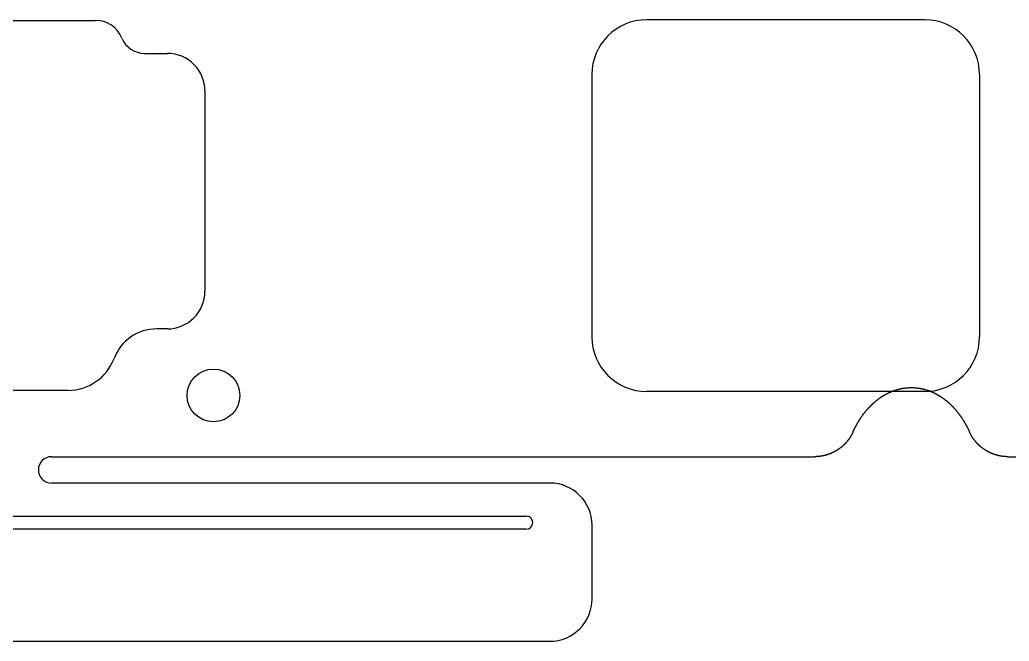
# Model space of a CAD drawing. Header units: millimetres. Extents: x -10 to 276, y -93 to 17.
# Drawn here: x 166.22 to 203.74, y -92.72 to -69.15 of the extents above; entities that cross this region are included whole.
import ezdxf

# ---------------------------------------------------------------- set-up
doc = ezdxf.new("R2010")
doc.units = ezdxf.units.MM
doc.layers.add('BLACK', color=7, linetype='CONTINUOUS')
doc.layers.add('Edge.Cuts', color=53, linetype='CONTINUOUS')

msp = doc.modelspace()

# ---------------------------------------------------------------- linework, layer by layer
at = {"layer": 'BLACK', "linetype": 'Continuous'}
for p, q in [((199.167395, -83.301321), (199.173353, -83.298495)), ((199.173353, -83.298495), (199.179309, -83.295691)), ((199.179309, -83.295691), (199.185273, -83.292905)), ((199.185273, -83.292905), (199.191235, -83.290142)), ((199.191235, -83.290142), (199.197206, -83.287398)), ((199.197206, -83.287398), (199.203175, -83.284676)), ((199.203175, -83.284676), (199.209152, -83.281973)), ((199.209152, -83.281973), (199.215128, -83.279292)), ((199.215128, -83.279292), (199.221111, -83.27663)), ((199.221111, -83.27663), (199.227093, -83.27399)), ((199.227093, -83.27399), (199.233083, -83.271369)), ((199.233083, -83.271369), (199.239071, -83.26877)), ((199.239071, -83.26877), (199.245067, -83.26619)), ((199.245067, -83.26619), (199.251061, -83.263632)), ((199.251061, -83.263632), (199.257063, -83.261093)), ((199.257063, -83.261093), (199.263063, -83.258576)), ((199.263063, -83.258576), (199.269071, -83.256078)), ((199.269071, -83.256078), (199.275077, -83.253602)), ((199.275077, -83.253602), (199.281091, -83.251144)), ((199.281091, -83.251144), (199.287103, -83.248709)), ((199.287103, -83.248709), (199.293123, -83.246293)), ((199.293123, -83.246293), (199.299141, -83.243899)), ((199.299141, -83.243899), (199.305166, -83.241523)), ((199.305166, -83.241523), (199.31119, -83.239169)), ((199.31119, -83.239169), (199.317221, -83.236835)), ((199.317221, -83.236835), (199.32325, -83.234522)), ((199.32325, -83.234522), (199.329287, -83.232228)), ((199.329287, -83.232228), (199.335322, -83.229956)), ((199.335322, -83.229956), (199.341364, -83.227703)), ((199.341364, -83.227703), (199.347404, -83.225471)), ((199.347404, -83.225471), (199.353452, -83.223259)), ((199.353452, -83.223259), (199.359497, -83.221068)), ((199.359497, -83.221068), (199.36555, -83.218896)), ((199.36555, -83.218896), (199.371601, -83.216746)), ((199.371601, -83.216746), (199.37766, -83.214615)), ((199.37766, -83.214615), (199.383716, -83.212506)), ((199.383716, -83.212506), (199.38978, -83.210415)), ((199.38978, -83.210415), (199.395841, -83.208346)), ((199.395841, -83.208346), (199.40191, -83.206296)), ((199.40191, -83.206296), (199.407977, -83.204268)), ((199.407977, -83.204268), (199.414051, -83.202259)), ((199.414051, -83.202259), (199.420122, -83.200271)), ((199.420122, -83.200271), (199.426201, -83.198302)), ((199.426201, -83.198302), (199.432278, -83.196354)), ((199.432278, -83.196354), (199.438362, -83.194426)), ((199.438362, -83.194426), (199.444444, -83.192519)), ((199.444444, -83.192519), (199.450533, -83.190631)), ((199.450533, -83.190631), (199.456619, -83.188765)), ((199.456619, -83.188765), (199.462713, -83.186917)), ((199.462713, -83.186917), (199.468805, -83.185091)), ((199.468805, -83.185091), (199.474903, -83.183283)), ((199.474903, -83.183283), (199.481, -83.181498)), ((199.481, -83.181498), (199.487103, -83.179731)), ((199.487103, -83.179731), (199.493204, -83.177985)), ((199.493204, -83.177985), (199.499312, -83.176259)), ((199.499312, -83.176259), (199.505418, -83.174554)), ((199.505418, -83.174554), (199.511531, -83.172867)), ((199.511531, -83.172867), (199.517642, -83.171202)), ((199.517642, -83.171202), (199.523759, -83.169556)), ((199.523759, -83.169556), (199.529875, -83.167931)), ((199.529875, -83.167931), (199.535997, -83.166326)), ((199.535997, -83.166326), (199.542117, -83.164741)), ((199.542117, -83.164741), (199.548243, -83.163176)), ((199.548243, -83.163176), (199.554368, -83.161631)), ((199.554368, -83.161631), (199.560499, -83.160106)), ((199.560499, -83.160106), (199.571377, -83.15745)), ((199.571377, -83.15745), (199.5775, -83.155984)), ((199.5775, -83.155984), (199.583625, -83.154538)), ((199.583625, -83.154538), (199.589751, -83.153112)), ((199.589751, -83.153112), (199.59588, -83.151706)), ((199.59588, -83.151706), (199.602009, -83.15032)), ((199.602009, -83.15032), (199.608141, -83.148955)), ((199.608141, -83.148955), (199.614273, -83.147609)), ((199.614273, -83.147609), (199.620408, -83.146284)), ((199.620408, -83.146284), (199.626544, -83.144979)), ((199.626544, -83.144979), (199.632682, -83.143694)), ((199.632682, -83.143694), (199.63882, -83.142429)), ((199.63882, -83.142429), (199.644961, -83.141184)), ((199.644961, -83.141184), (199.651103, -83.13996)), ((199.651103, -83.13996), (199.657246, -83.138755)), ((199.657246, -83.138755), (199.66339, -83.137571)), ((199.66339, -83.137571), (199.669537, -83.136406)), ((199.669537, -83.136406), (199.675683, -83.135262)), ((199.675683, -83.135262), (199.681832, -83.134138)), ((199.681832, -83.134138), (199.687982, -83.133034)), ((199.687982, -83.133034), (199.694133, -83.13195)), ((199.694133, -83.13195), (199.700285, -83.130887)), ((199.700285, -83.130887), (199.706439, -83.129843)), ((199.706439, -83.129843), (199.712593, -83.128819)), ((199.712593, -83.128819), (199.718749, -83.127816)), ((199.718749, -83.127816), (199.724906, -83.126832)), ((199.724906, -83.126832), (199.731064, -83.125869)), ((199.731064, -83.125869), (199.737223, -83.124926)), ((199.737223, -83.124926), (199.743383, -83.124002)), ((199.743383, -83.124002), (199.749544, -83.123099)), ((199.749544, -83.123099), (199.755706, -83.122216)), ((199.755706, -83.122216), (199.761869, -83.121353)), ((199.761869, -83.121353), (199.768034, -83.12051)), ((199.768034, -83.12051), (199.774198, -83.119687)), ((199.774198, -83.119687), (199.780364, -83.118885)), ((199.780364, -83.118885), (199.786531, -83.118102)), ((199.786531, -83.118102), (199.792699, -83.117339)), ((199.792699, -83.117339), (199.798867, -83.116597)), ((199.798867, -83.116597), (199.805037, -83.115874)), ((199.805037, -83.115874), (199.811207, -83.115171)), ((199.811207, -83.115171), (199.817378, -83.114489)), ((199.817378, -83.114489), (199.823549, -83.113826)), ((199.823549, -83.113826), (199.829722, -83.113184)), ((199.829722, -83.113184), (199.835895, -83.112561)), ((199.835895, -83.112561), (199.842069, -83.111959)), ((199.842069, -83.111959), (199.848243, -83.111377)), ((199.848243, -83.111377), (199.854418, -83.110814)), ((199.854418, -83.110814), (199.860593, -83.110272)), ((199.860593, -83.110272), (199.86677, -83.10975)), ((199.86677, -83.10975), (199.872946, -83.109248)), ((199.872946, -83.109248), (199.879124, -83.108765)), ((199.879124, -83.108765), (199.885301, -83.108303)), ((199.885301, -83.108303), (199.89148, -83.107861)), ((199.89148, -83.107861), (199.897659, -83.107439)), ((199.897659, -83.107439), (199.903838, -83.107037)), ((199.903838, -83.107037), (199.910017, -83.106655)), ((199.910017, -83.106655), (199.916198, -83.106293)), ((199.916198, -83.106293), (199.922378, -83.105951)), ((199.922378, -83.105951), (199.928559, -83.105628)), ((199.928559, -83.105628), (199.93474, -83.105326)), ((199.93474, -83.105326), (199.940922, -83.105044)), ((199.940922, -83.105044), (199.947103, -83.104782)), ((199.947103, -83.104782), (199.953285, -83.10454)), ((199.953285, -83.10454), (199.959468, -83.104318)), ((199.959468, -83.104318), (199.96565, -83.104116)), ((199.96565, -83.104116), (199.971833, -83.103934)), ((199.971833, -83.103934), (199.978016, -83.103772)), ((199.978016, -83.103772), (199.984199, -83.10363)), ((199.984199, -83.10363), (199.990382, -83.103508)), ((199.990382, -83.103508), (199.996565, -83.103406)), ((199.996565, -83.103406), (200.002749, -83.103324)), ((200.002749, -83.103324), (200.008932, -83.103262)), ((200.008932, -83.103262), (200.015116, -83.10322)), ((200.015116, -83.10322), (200.021299, -83.103198)), ((200.021299, -83.103198), (200.027483, -83.103196)), ((200.027483, -83.103196), (200.033666, -83.103214)), ((200.033666, -83.103214), (200.03985, -83.103252)), ((200.03985, -83.103252), (200.046033, -83.10331)), ((200.046033, -83.10331), (200.052216, -83.103389)), ((200.052216, -83.103389), (200.058399, -83.103487)), ((200.058399, -83.103487), (200.064582, -83.103605)), ((200.064582, -83.103605), (200.070765, -83.103743)), ((200.070765, -83.103743), (200.076948, -83.103901)), ((200.076948, -83.103901), (200.08313, -83.104079)), ((200.08313, -83.104079), (200.089313, -83.104277)), ((200.089313, -83.104277), (200.095495, -83.104495)), ((200.095495, -83.104495), (200.101677, -83.104733)), ((200.101677, -83.104733), (200.107858, -83.104991)), ((200.107858, -83.104991), (200.11404, -83.105269)), ((200.11404, -83.105269), (200.120221, -83.105567)), ((200.120221, -83.105567), (200.126401, -83.105885)), ((200.126401, -83.105885), (200.132581, -83.106224)), ((200.132581, -83.106224), (200.138761, -83.106582)), ((200.138761, -83.106582), (200.144941, -83.10696)), ((200.144941, -83.10696), (200.15112, -83.107358)), ((200.15112, -83.107358), (200.157298, -83.107776)), ((200.157298, -83.107776), (200.163476, -83.108214)), ((200.163476, -83.108214), (200.169654, -83.108673)), ((200.169654, -83.108673), (200.175831, -83.109151)), ((200.175831, -83.109151), (200.182007, -83.109649)), ((200.182007, -83.109649), (200.188183, -83.110167)), ((200.188183, -83.110167), (200.194359, -83.110706)), ((200.194359, -83.110706), (200.200534, -83.111264)), ((200.200534, -83.111264), (200.206708, -83.111842)), ((200.206708, -83.111842), (200.212881, -83.112441)), ((200.212881, -83.112441), (200.219054, -83.113059)), ((200.219054, -83.113059), (200.225226, -83.113698)), ((200.225226, -83.113698), (200.231397, -83.114356)), ((200.231397, -83.114356), (200.237568, -83.115035)), ((200.237568, -83.115035), (200.243738, -83.115733)), ((200.243738, -83.115733), (200.249907, -83.116452)), ((200.249907, -83.116452), (200.256076, -83.11719)), ((200.256076, -83.11719), (200.262243, -83.117949)), ((200.262243, -83.117949), (200.26841, -83.118728)), ((200.26841, -83.118728), (200.274576, -83.119527)), ((200.274576, -83.119527), (200.280741, -83.120346)), ((200.280741, -83.120346), (200.286905, -83.121185)), ((200.286905, -83.121185), (200.293068, -83.122044)), ((200.293068, -83.122044), (200.29923, -83.122923)), ((200.29923, -83.122923), (200.305392, -83.123822)), ((200.305392, -83.123822), (200.311552, -83.124741)), ((200.311552, -83.124741), (200.317711, -83.12568)), ((200.317711, -83.12568), (200.323869, -83.12664)), ((200.323869, -83.12664), (200.332942, -83.12809)), ((200.332942, -83.12809), (200.345253, -83.130128)), ((200.345253, -83.130128), (200.357559, -83.132247)), ((200.357559, -83.132247), (200.369857, -83.134445)), ((200.369857, -83.134445), (200.382149, -83.136723)), ((200.382149, -83.136723), (200.394435, -83.139082)), ((200.394435, -83.139082), (200.406714, -83.14152)), ((200.406714, -83.14152), (200.418986, -83.144039)), ((200.418986, -83.144039), (200.431251, -83.146638)), ((200.431251, -83.146638), (200.443509, -83.149317)), ((200.443509, -83.149317), (200.455761, -83.152076)), ((200.455761, -83.152076), (200.468004, -83.154916)), ((200.468004, -83.154916), (200.480241, -83.157836)), ((200.480241, -83.157836), (200.49247, -83.160836)), ((200.49247, -83.160836), (200.504692, -83.163917)), ((200.504692, -83.163917), (200.516906, -83.167079)), ((200.516906, -83.167079), (200.529112, -83.170321)), ((200.529112, -83.170321), (200.54131, -83.173643)), ((200.54131, -83.173643), (200.5535, -83.177046)), ((200.5535, -83.177046), (200.565682, -83.18053)), ((200.565682, -83.18053), (200.577855, -83.184095)), ((200.577855, -83.184095), (200.59002, -83.18774)), ((200.59002, -83.18774), (200.602176, -83.191467)), ((200.602176, -83.191467), (200.614324, -83.195274)), ((200.614324, -83.195274), (200.626462, -83.199162)), ((200.626462, -83.199162), (200.638591, -83.203131)), ((200.638591, -83.203131), (200.650711, -83.207181)), ((200.650711, -83.207181), (200.662822, -83.211313)), ((200.662822, -83.211313), (200.674923, -83.215525)), ((200.674923, -83.215525), (200.687014, -83.219819)), ((200.687014, -83.219819), (200.699094, -83.224194)), ((200.699094, -83.224194), (200.711165, -83.22865)), ((200.711165, -83.22865), (200.723225, -83.233188)), ((200.723225, -83.233188), (200.735275, -83.237807)), ((200.735275, -83.237807), (200.747314, -83.242508)), ((200.747314, -83.242508), (200.759342, -83.24729)), ((200.759342, -83.24729), (200.771358, -83.252154)), ((200.771358, -83.252154), (200.783363, -83.257099)), ((200.783363, -83.257099), (200.795357, -83.262126)), ((200.795357, -83.262126), (200.807338, -83.267235)), ((200.807338, -83.267235), (200.819308, -83.272425)), ((200.819308, -83.272425), (200.831265, -83.277698)), ((200.831265, -83.277698), (200.843209, -83.283052)), ((200.843209, -83.283052), (200.855141, -83.288488)), ((200.855141, -83.288488), (200.867059, -83.294005)), ((200.867059, -83.294005), (200.878964, -83.299605)), ((200.878964, -83.299605), (200.890856, -83.305287)), ((198.607711, -83.67653), (198.613172, -83.671687)), ((198.613172, -83.671687), (198.618642, -83.666863)), ((198.618642, -83.666863), (198.624117, -83.662062)), ((198.624117, -83.662062), (198.6296, -83.657279)), ((198.6296, -83.657279), (198.635089, -83.652519)), ((198.635089, -83.652519), (198.640587, -83.647777)), ((198.640587, -83.647777), (198.646089, -83.643058)), ((198.646089, -83.643058), (198.6516, -83.638357)), ((198.6516, -83.638357), (198.657116, -83.633679)), ((198.657116, -83.633679), (198.662641, -83.629019)), ((198.662641, -83.629019), (198.66817, -83.624382)), ((198.66817, -83.624382), (198.673708, -83.619764)), ((198.673708, -83.619764), (198.67925, -83.615168)), ((198.67925, -83.615168), (198.684801, -83.610591)), ((198.684801, -83.610591), (198.690357, -83.606036)), ((198.690357, -83.606036), (198.695921, -83.601499)), ((198.695921, -83.601499), (198.701489, -83.596985)), ((198.701489, -83.596985), (198.707066, -83.59249)), ((198.707066, -83.59249), (198.712648, -83.588017)), ((198.712648, -83.588017), (198.718238, -83.583563)), ((198.718238, -83.583563), (198.723832, -83.579131)), ((198.723832, -83.579131), (198.729434, -83.574718)), ((198.729434, -83.574718), (198.735041, -83.570328)), ((198.735041, -83.570328), (198.740656, -83.565955)), ((198.740656, -83.565955), (198.746275, -83.561606)), ((198.746275, -83.561606), (198.751903, -83.557275)), ((198.751903, -83.557275), (198.757534, -83.552966)), ((198.757534, -83.552966), (198.763174, -83.548676)), ((198.763174, -83.548676), (198.768818, -83.544408)), ((198.768818, -83.544408), (198.77447, -83.540159)), ((198.77447, -83.540159), (198.780125, -83.535933)), ((198.780125, -83.535933), (198.785789, -83.531724)), ((198.785789, -83.531724), (198.791457, -83.527539)), ((198.791457, -83.527539), (198.797133, -83.523372)), ((198.797133, -83.523372), (198.800361, -83.521013)), ((198.800361, -83.521013), (198.806035, -83.516886)), ((198.806035, -83.516886), (198.81172, -83.512776)), ((198.81172, -83.512776), (198.817406, -83.50869)), ((198.817406, -83.50869), (198.823102, -83.504622)), ((198.823102, -83.504622), (198.828799, -83.500577)), ((198.828799, -83.500577), (198.834506, -83.49655)), ((198.834506, -83.49655), (198.840214, -83.492547)), ((198.840214, -83.492547), (198.845932, -83.488561)), ((198.845932, -83.488561), (198.851651, -83.484599)), ((198.851651, -83.484599), (198.857379, -83.480654)), ((198.857379, -83.480654), (198.863109, -83.476734)), ((198.863109, -83.476734), (198.868848, -83.472831)), ((198.868848, -83.472831), (198.874587, -83.468952)), ((198.874587, -83.468952), (198.880337, -83.46509)), ((198.880337, -83.46509), (198.886086, -83.461253)), ((198.886086, -83.461253), (198.891846, -83.457432)), ((198.891846, -83.457432), (198.897605, -83.453636)), ((198.897605, -83.453636), (198.903375, -83.449857)), ((198.903375, -83.449857), (198.909144, -83.446102)), ((198.909144, -83.446102), (198.914924, -83.442365)), ((198.914924, -83.442365), (198.920703, -83.438652)), ((198.920703, -83.438652), (198.926492, -83.434956)), ((198.926492, -83.434956), (198.93228, -83.431284)), ((198.93228, -83.431284), (198.938079, -83.427629)), ((198.938079, -83.427629), (198.943877, -83.423999)), ((198.943877, -83.423999), (198.949685, -83.420386)), ((198.949685, -83.420386), (198.955492, -83.416797)), ((198.955492, -83.416797), (198.961309, -83.413225)), ((198.961309, -83.413225), (198.967125, -83.409678)), ((198.967125, -83.409678), (198.972951, -83.406148)), ((198.972951, -83.406148), (198.978776, -83.402642)), ((198.978776, -83.402642), (198.984611, -83.399153)), ((198.984611, -83.399153), (198.990445, -83.395688)), ((198.990445, -83.395688), (198.996288, -83.392241)), ((198.996288, -83.392241), (199.00213, -83.388818)), ((199.00213, -83.388818), (199.007982, -83.385412)), ((199.007982, -83.385412), (199.013833, -83.382031)), ((199.013833, -83.382031), (199.019694, -83.378666)), ((199.019694, -83.378666), (199.025553, -83.375326)), ((199.025553, -83.375326), (199.031421, -83.372003)), ((199.031421, -83.372003), (199.037289, -83.368704)), ((199.037289, -83.368704), (199.043166, -83.365423)), ((199.043166, -83.365423), (199.049041, -83.362165)), ((199.049041, -83.362165), (199.054926, -83.358925)), ((199.054926, -83.358925), (199.060809, -83.355709)), ((199.060809, -83.355709), (199.066702, -83.35251)), ((199.066702, -83.35251), (199.072593, -83.349335)), ((199.072593, -83.349335), (199.078493, -83.346178)), ((199.078493, -83.346178), (199.084392, -83.343045)), ((199.084392, -83.343045), (199.0903, -83.339929)), ((199.0903, -83.339929), (199.096206, -83.336836)), ((199.096206, -83.336836), (199.102121, -83.333762)), ((199.102121, -83.333762), (199.108035, -83.330711)), ((199.108035, -83.330711), (199.113958, -83.327678)), ((199.113958, -83.327678), (199.119879, -83.324668)), ((199.119879, -83.324668), (199.125809, -83.321676)), ((199.125809, -83.321676), (199.131737, -83.318708)), ((199.131737, -83.318708), (199.137674, -83.315757)), ((199.137674, -83.315757), (199.143609, -83.31283)), ((199.143609, -83.31283), (199.149553, -83.309921)), ((199.149553, -83.309921), (199.155495, -83.307034)), ((199.155495, -83.307034), (199.161446, -83.304166)), ((199.161446, -83.304166), (199.167395, -83.301321)), ((200.890856, -83.305287), (200.902733, -83.311051)), ((200.902733, -83.311051), (200.914597, -83.316896)), ((200.914597, -83.316896), (200.926446, -83.322824)), ((200.926446, -83.322824), (200.938281, -83.328834)), ((200.938281, -83.328834), (200.9501, -83.334926)), ((200.9501, -83.334926), (200.961904, -83.3411)), ((200.961904, -83.3411), (200.973693, -83.347356)), ((200.973693, -83.347356), (200.985466, -83.353694)), ((200.985466, -83.353694), (200.997222, -83.360114)), ((200.997222, -83.360114), (201.008963, -83.366617)), ((201.008963, -83.366617), (201.020686, -83.373201)), ((201.020686, -83.373201), (201.032393, -83.379868)), ((201.032393, -83.379868), (201.044082, -83.386617)), ((201.044082, -83.386617), (201.051855, -83.391156)), ((201.051855, -83.391156), (201.063529, -83.39805)), ((201.063529, -83.39805), (201.075182, -83.405025)), ((201.075182, -83.405025), (201.086816, -83.412081)), ((201.086816, -83.412081), (201.098429, -83.419218)), ((201.098429, -83.419218), (201.110022, -83.426437)), ((201.110022, -83.426437), (201.121594, -83.433736)), ((201.121594, -83.433736), (201.133145, -83.441118)), ((201.133145, -83.441118), (201.144676, -83.44858)), ((201.144676, -83.44858), (201.156186, -83.456125)), ((201.156186, -83.456125), (201.167674, -83.463751)), ((201.167674, -83.463751), (201.179142, -83.471459)), ((201.179142, -83.471459), (201.190588, -83.479248)), ((201.190588, -83.479248), (201.202012, -83.48712)), ((201.202012, -83.48712), (201.213415, -83.495074)), ((201.213415, -83.495074), (201.224795, -83.50311)), ((201.224795, -83.50311), (201.236154, -83.511228)), ((201.236154, -83.511228), (201.24749, -83.519428)), ((201.24749, -83.519428), (201.258804, -83.527711)), ((201.258804, -83.527711), (201.270095, -83.536076)), ((201.270095, -83.536076), (201.281363, -83.544524)), ((201.281363, -83.544524), (201.292608, -83.553054)), ((201.292608, -83.553054), (201.30383, -83.561667)), ((201.30383, -83.561667), (201.315028, -83.570363)), ((201.315028, -83.570363), (201.326202, -83.579141)), ((201.326202, -83.579141), (201.337353, -83.588002)), ((201.337353, -83.588002), (201.348479, -83.596946)), ((201.348479, -83.596946), (201.359581, -83.605973)), ((201.359581, -83.605973), (201.370658, -83.615082)), ((201.370658, -83.615082), (201.38171, -83.624275)), ((201.38171, -83.624275), (201.392737, -83.63355)), ((201.392737, -83.63355), (201.403738, -83.642909)), ((201.403738, -83.642909), (201.414714, -83.65235)), ((201.414714, -83.65235), (201.425663, -83.661875)), ((201.425663, -83.661875), (201.436586, -83.671482)), ((201.436586, -83.671482), (201.447483, -83.681173)), ((198.254698, -84.05393), (198.259597, -84.047699)), ((198.259597, -84.047699), (198.264506, -84.041487)), ((198.264506, -84.041487), (198.269424, -84.035297)), ((198.269424, -84.035297), (198.274353, -84.029124)), ((198.274353, -84.029124), (198.279289, -84.022975)), ((198.279289, -84.022975), (198.284237, -84.016843)), ((198.284237, -84.016843), (198.289192, -84.010733)), ((198.289192, -84.010733), (198.294159, -84.004642)), ((198.294159, -84.004642), (198.299133, -83.998573)), ((198.299133, -83.998573), (198.304118, -83.992522)), ((198.304118, -83.992522), (198.309111, -83.986493)), ((198.309111, -83.986493), (198.314114, -83.980483)), ((198.314114, -83.980483), (198.319125, -83.974495)), ((198.319125, -83.974495), (198.324147, -83.968525)), ((198.324147, -83.968525), (198.329176, -83.962578)), ((198.329176, -83.962578), (198.334216, -83.956648)), ((198.334216, -83.956648), (198.339263, -83.950742)), ((198.339263, -83.950742), (198.344321, -83.944853)), ((198.344321, -83.944853), (198.349386, -83.938987)), ((198.349386, -83.938987), (198.354461, -83.933139)), ((198.354461, -83.933139), (198.359544, -83.927313)), ((198.359544, -83.927313), (198.364637, -83.921506)), ((198.364637, -83.921506), (198.369737, -83.915721)), ((198.369737, -83.915721), (198.374848, -83.909955)), ((198.374848, -83.909955), (198.379966, -83.904211)), ((198.379966, -83.904211), (198.385094, -83.898485)), ((198.385094, -83.898485), (198.390228, -83.892782)), ((198.390228, -83.892782), (198.395374, -83.887097)), ((198.395374, -83.887097), (198.400525, -83.881434)), ((198.400525, -83.881434), (198.405688, -83.87579)), ((198.405688, -83.87579), (198.410856, -83.870169)), ((198.410856, -83.870169), (198.416035, -83.864565)), ((198.416035, -83.864565), (198.42122, -83.858985)), ((198.42122, -83.858985), (198.426416, -83.853422)), ((198.426416, -83.853422), (198.431618, -83.847882)), ((198.431618, -83.847882), (198.43683, -83.842361)), ((198.43683, -83.842361), (198.442049, -83.836862)), ((198.442049, -83.836862), (198.447277, -83.831381)), ((198.447277, -83.831381), (198.452512, -83.825923)), ((198.452512, -83.825923), (198.457757, -83.820484)), ((198.457757, -83.820484), (198.463007, -83.815067)), ((198.463007, -83.815067), (198.468268, -83.809668)), ((198.468268, -83.809668), (198.473535, -83.804292)), ((198.473535, -83.804292), (198.478812, -83.798934)), ((198.478812, -83.798934), (198.484094, -83.793599)), ((198.484094, -83.793599), (198.489387, -83.788282)), ((198.489387, -83.788282), (198.494685, -83.782988)), ((198.494685, -83.782988), (198.499993, -83.777712)), ((198.499993, -83.777712), (198.505307, -83.772459)), ((198.505307, -83.772459), (198.51063, -83.767225)), ((198.51063, -83.767225), (198.515959, -83.762013)), ((198.515959, -83.762013), (198.521298, -83.756819)), ((198.521298, -83.756819), (198.526643, -83.751648)), ((198.526643, -83.751648), (198.531997, -83.746495)), ((198.531997, -83.746495), (198.537356, -83.741365)), ((198.537356, -83.741365), (198.542725, -83.736254)), ((198.542725, -83.736254), (198.548099, -83.731165)), ((198.548099, -83.731165), (198.553483, -83.726094)), ((198.553483, -83.726094), (198.558872, -83.721047)), ((198.558872, -83.721047), (198.564271, -83.716017)), ((198.564271, -83.716017), (198.569675, -83.71101)), ((198.569675, -83.71101), (198.575088, -83.706022)), ((198.575088, -83.706022), (198.580506, -83.701056)), ((198.580506, -83.701056), (198.585934, -83.696109)), ((198.585934, -83.696109), (198.591366, -83.691184)), ((198.591366, -83.691184), (198.596808, -83.686278)), ((198.596808, -83.686278), (198.602255, -83.681395)), ((198.602255, -83.681395), (198.607711, -83.67653)), ((201.447483, -83.681173), (201.458353, -83.690946)), ((201.458353, -83.690946), (201.469195, -83.700803)), ((201.469195, -83.700803), (201.48001, -83.710742)), ((201.48001, -83.710742), (201.490797, -83.720765)), ((201.490797, -83.720765), (201.501556, -83.73087)), ((201.501556, -83.73087), (201.512287, -83.741058)), ((201.512287, -83.741058), (201.522988, -83.751329)), ((201.522988, -83.751329), (201.533661, -83.761683)), ((201.533661, -83.761683), (201.544304, -83.77212)), ((201.544304, -83.77212), (201.554917, -83.782639)), ((201.554917, -83.782639), (201.5655, -83.793241)), ((201.5655, -83.793241), (201.576053, -83.803926)), ((201.576053, -83.803926), (201.586575, -83.814693)), ((201.586575, -83.814693), (201.597065, -83.825542)), ((201.597065, -83.825542), (201.607524, -83.836473)), ((201.607524, -83.836473), (201.61795, -83.847487)), ((201.61795, -83.847487), (201.628345, -83.858582)), ((201.628345, -83.858582), (201.638706, -83.86976)), ((201.638706, -83.86976), (201.649034, -83.881019)), ((201.649034, -83.881019), (201.659328, -83.892359)), ((201.659328, -83.892359), (201.669589, -83.903781)), ((201.669589, -83.903781), (201.679815, -83.915284)), ((201.679815, -83.915284), (201.690006, -83.926868)), ((201.690006, -83.926868), (201.700161, -83.938533)), ((201.700161, -83.938533), (201.710281, -83.950278)), ((201.710281, -83.950278), (201.720365, -83.962104)), ((201.720365, -83.962104), (201.730412, -83.97401)), ((201.730412, -83.97401), (201.740421, -83.985996)), ((201.740421, -83.985996), (201.747868, -83.994994)), ((201.747868, -83.994994), (201.757825, -84.007135)), ((201.757825, -84.007135), (201.767743, -84.019355)), ((201.767743, -84.019355), (201.777622, -84.031652)), ((201.777622, -84.031652), (201.787461, -84.044027)), ((201.787461, -84.044027), (201.797259, -84.056481)), ((198.000453, -84.428621), (198.004746, -84.421319)), ((198.004746, -84.421319), (198.009055, -84.414032)), ((198.009055, -84.414032), (198.013373, -84.406767)), ((198.013373, -84.406767), (198.017706, -84.399516)), ((198.017706, -84.399516), (198.022049, -84.392288)), ((198.022049, -84.392288), (198.026406, -84.385075)), ((198.026406, -84.385075), (198.030773, -84.377884)), ((198.030773, -84.377884), (198.035155, -84.370708)), ((198.035155, -84.370708), (198.04043, -84.362119)), ((198.04043, -84.362119), (198.044842, -84.354978)), ((198.044842, -84.354978), (198.049266, -84.347854)), ((198.049266, -84.347854), (198.053701, -84.340752)), ((198.053701, -84.340752), (198.058149, -84.333667)), ((198.058149, -84.333667), (198.062606, -84.326603)), ((198.062606, -84.326603), (198.067077, -84.319557)), ((198.067077, -84.319557), (198.071557, -84.312533)), ((198.071557, -84.312533), (198.07605, -84.305526)), ((198.07605, -84.305526), (198.080553, -84.29854)), ((198.080553, -84.29854), (198.085068, -84.291572)), ((198.085068, -84.291572), (198.089593, -84.284626)), ((198.089593, -84.284626), (198.094131, -84.277697)), ((198.094131, -84.277697), (198.098678, -84.27079)), ((198.098678, -84.27079), (198.103238, -84.2639)), ((198.103238, -84.2639), (198.107808, -84.257032)), ((198.107808, -84.257032), (198.112389, -84.250182)), ((198.112389, -84.250182), (198.11698, -84.243354)), ((198.11698, -84.243354), (198.121584, -84.236543)), ((198.121584, -84.236543), (198.126197, -84.229753)), ((198.126197, -84.229753), (198.130822, -84.222982)), ((198.130822, -84.222982), (198.135456, -84.216232)), ((198.135456, -84.216232), (198.140103, -84.2095)), ((198.140103, -84.2095), (198.144758, -84.20279)), ((198.144758, -84.20279), (198.149426, -84.196098)), ((198.149426, -84.196098), (198.154103, -84.189427)), ((198.154103, -84.189427), (198.158792, -84.182774)), ((198.158792, -84.182774), (198.16349, -84.176144)), ((198.16349, -84.176144), (198.168199, -84.169531)), ((198.168199, -84.169531), (198.172918, -84.16294)), ((198.172918, -84.16294), (198.177649, -84.156366)), ((198.177649, -84.156366), (198.182388, -84.149815)), ((198.182388, -84.149815), (198.187139, -84.143282)), ((198.187139, -84.143282), (198.191899, -84.13677)), ((198.191899, -84.13677), (198.19667, -84.130277)), ((198.19667, -84.130277), (198.20145, -84.123806)), ((198.20145, -84.123806), (198.206242, -84.117352)), ((198.206242, -84.117352), (198.211042, -84.110921)), ((198.211042, -84.110921), (198.215854, -84.104507)), ((198.215854, -84.104507), (198.220674, -84.098116)), ((198.220674, -84.098116), (198.225506, -84.091742)), ((198.225506, -84.091742), (198.230346, -84.085391)), ((198.230346, -84.085391), (198.235198, -84.079058)), ((198.235198, -84.079058), (198.240057, -84.072747)), ((198.240057, -84.072747), (198.244928, -84.066454)), ((198.244928, -84.066454), (198.249808, -84.060183)), ((198.249808, -84.060183), (198.254698, -84.05393)), ((201.797259, -84.056481), (201.807017, -84.069012)), ((201.807017, -84.069012), (201.816735, -84.081621)), ((201.816735, -84.081621), (201.826411, -84.094308)), ((201.826411, -84.094308), (201.836047, -84.107073)), ((201.836047, -84.107073), (201.845641, -84.119916)), ((201.845641, -84.119916), (201.855193, -84.132836)), ((201.855193, -84.132836), (201.864704, -84.145834)), ((201.864704, -84.145834), (201.874172, -84.15891)), ((201.874172, -84.15891), (201.883598, -84.172063)), ((201.883598, -84.172063), (201.89298, -84.185294)), ((201.89298, -84.185294), (201.90232, -84.198602)), ((201.90232, -84.198602), (201.911616, -84.211987)), ((201.911616, -84.211987), (201.920869, -84.225449)), ((201.920869, -84.225449), (201.930077, -84.238989)), ((201.930077, -84.238989), (201.939241, -84.252605)), ((201.939241, -84.252605), (201.948361, -84.266298)), ((201.948361, -84.266298), (201.957435, -84.280067)), ((201.957435, -84.280067), (201.966465, -84.293913)), ((201.966465, -84.293913), (201.975448, -84.307836)), ((201.975448, -84.307836), (201.984386, -84.321834)), ((201.984386, -84.321834), (201.993277, -84.335909)), ((201.993277, -84.335909), (202.002122, -84.350059)), ((202.002122, -84.350059), (202.010919, -84.364285)), ((202.010919, -84.364285), (202.01967, -84.378586)), ((202.01967, -84.378586), (202.028372, -84.392963)), ((202.028372, -84.392963), (202.037027, -84.407415)), ((202.037027, -84.407415), (202.045633, -84.421941)), ((202.045633, -84.421941), (202.054191, -84.436542)), ((197.812354, -84.794203), (197.807587, -84.804461)), ((197.817049, -84.783912), (197.812354, -84.794203)), ((197.817049, -84.783912), (197.820725, -84.775802)), ((197.820725, -84.775802), (197.824417, -84.767705)), ((197.824417, -84.767705), (197.828122, -84.759628)), ((197.828122, -84.759628), (197.831843, -84.751564)), ((197.831843, -84.751564), (197.835577, -84.74352)), ((197.835577, -84.74352), (197.839327, -84.73549)), ((197.839327, -84.73549), (197.843089, -84.72748)), ((197.843089, -84.72748), (197.846867, -84.719484)), ((197.846867, -84.719484), (197.850657, -84.711508)), ((197.850657, -84.711508), (197.854463, -84.703545)), ((197.854463, -84.703545), (197.858282, -84.695603)), ((197.858282, -84.695603), (197.862116, -84.687675)), ((197.862116, -84.687675), (197.865962, -84.679767)), ((197.865962, -84.679767), (197.869824, -84.671873)), ((197.869824, -84.671873), (197.873698, -84.663999)), ((197.873698, -84.663999), (197.877588, -84.656139)), ((197.877588, -84.656139), (197.88149, -84.648301)), ((197.88149, -84.648301), (197.885407, -84.640476)), ((197.885407, -84.640476), (197.889336, -84.632671)), ((197.889336, -84.632671), (197.893281, -84.624881)), ((197.893281, -84.624881), (197.897237, -84.617112)), ((197.897237, -84.617112), (197.901209, -84.609356)), ((197.901209, -84.609356), (197.905192, -84.601622)), ((197.905192, -84.601622), (197.909191, -84.593902)), ((197.909191, -84.593902), (197.913201, -84.586203)), ((197.913201, -84.586203), (197.917226, -84.578518)), ((197.917226, -84.578518), (197.921263, -84.570855)), ((197.921263, -84.570855), (197.925315, -84.563205)), ((197.925315, -84.563205), (197.929378, -84.555577)), ((197.929378, -84.555577), (197.933457, -84.547963)), ((197.933457, -84.547963), (197.937547, -84.540371)), ((197.937547, -84.540371), (197.941651, -84.532792)), ((197.941651, -84.532792), (197.945767, -84.525236)), ((197.945767, -84.525236), (197.949898, -84.517693)), ((197.949898, -84.517693), (197.954039, -84.510173)), ((197.954039, -84.510173), (197.958196, -84.502666)), ((197.958196, -84.502666), (197.962364, -84.495182)), ((197.962364, -84.495182), (197.966546, -84.487712)), ((197.966546, -84.487712), (197.970739, -84.480263)), ((197.970739, -84.480263), (197.974947, -84.472829)), ((197.974947, -84.472829), (197.979165, -84.465418)), ((197.979165, -84.465418), (197.983399, -84.45802)), ((197.983399, -84.45802), (197.987642, -84.450645)), ((197.987642, -84.450645), (197.991901, -84.443284)), ((197.991901, -84.443284), (197.996169, -84.435945)), ((197.996169, -84.435945), (198.000453, -84.428621)), ((202.054191, -84.436542), (202.062699, -84.451216)), ((202.062699, -84.451216), (202.071158, -84.465965)), ((202.071158, -84.465965), (202.079567, -84.480788)), ((202.079567, -84.480788), (202.087926, -84.495684)), ((202.087926, -84.495684), (202.096234, -84.510653)), ((202.096234, -84.510653), (202.104491, -84.525695)), ((202.104491, -84.525695), (202.112697, -84.54081)), ((202.112697, -84.54081), (202.120851, -84.555996)), ((202.120851, -84.555996), (202.128953, -84.571255)), ((202.128953, -84.571255), (202.137002, -84.586584)), ((202.137002, -84.586584), (202.144999, -84.601985)), ((202.144999, -84.601985), (202.152942, -84.617457)), ((202.152942, -84.617457), (202.160831, -84.632999)), ((202.160831, -84.632999), (202.168666, -84.64861)), ((202.168666, -84.64861), (202.176447, -84.664292)), ((202.176447, -84.664292), (202.184173, -84.680042)), ((202.184173, -84.680042), (202.191843, -84.69586)), ((202.191843, -84.69586), (202.199458, -84.711747)), ((202.199458, -84.711747), (202.207016, -84.727702)), ((202.207016, -84.727702), (202.214517, -84.743723)), ((202.214517, -84.743723), (202.221962, -84.759811)), ((202.221962, -84.759811), (202.229349, -84.775965)), ((202.229349, -84.775965), (202.232951, -84.783912)), ((202.237524, -84.793938), (202.232951, -84.783912)), ((202.239898, -84.799074), (202.237524, -84.793938)), ((202.242291, -84.8042), (202.239898, -84.799074)), ((197.567853, -85.173205), (197.564139, -85.177473)), ((197.571552, -85.168924), (197.567853, -85.173205)), ((197.575235, -85.164631), (197.571552, -85.168924)), ((197.578904, -85.160324), (197.575235, -85.164631)), ((197.582557, -85.156004), (197.578904, -85.160324)), ((197.586194, -85.151671), (197.582557, -85.156004)), ((197.589817, -85.147326), (197.586194, -85.151671)), ((197.593424, -85.142968), (197.589817, -85.147326)), ((197.597015, -85.138597), (197.593424, -85.142968)), ((197.600591, -85.134213), (197.597015, -85.138597)), ((197.604152, -85.129817), (197.600591, -85.134213)), ((197.607697, -85.125408), (197.604152, -85.129817)), ((197.611226, -85.120987), (197.607697, -85.125408)), ((197.61474, -85.116553), (197.611226, -85.120987)), ((197.618238, -85.112107), (197.61474, -85.116553)), ((197.62172, -85.107649), (197.618238, -85.112107)), ((197.625187, -85.103178), (197.62172, -85.107649)), ((197.628638, -85.098695), (197.625187, -85.103178)), ((197.632072, -85.0942), (197.628638, -85.098695)), ((197.635491, -85.089693), (197.632072, -85.0942)), ((197.638894, -85.085173), (197.635491, -85.089693)), ((197.642281, -85.080642), (197.638894, -85.085173)), ((197.645652, -85.076099), (197.642281, -85.080642)), ((197.649007, -85.071544), (197.645652, -85.076099)), ((197.652345, -85.066977), (197.649007, -85.071544)), ((197.655668, -85.062398), (197.652345, -85.066977)), ((197.658974, -85.057808), (197.655668, -85.062398)), ((197.665537, -85.048593), (197.658974, -85.057808)), ((197.672036, -85.039331), (197.665537, -85.048593)), ((197.678468, -85.030024), (197.672036, -85.039331)), ((197.684835, -85.020671), (197.678468, -85.030024)), ((197.691135, -85.011274), (197.684835, -85.020671)), ((197.697368, -85.001832), (197.691135, -85.011274)), ((197.703535, -84.992347), (197.697368, -85.001832)), ((197.709634, -84.982819), (197.703535, -84.992347)), ((197.715666, -84.973248), (197.709634, -84.982819)), ((197.72163, -84.963634), (197.715666, -84.973248)), ((197.727525, -84.953979), (197.72163, -84.963634)), ((197.733352, -84.944282), (197.727525, -84.953979)), ((197.739111, -84.934544), (197.733352, -84.944282)), ((197.7448, -84.924766), (197.739111, -84.934544)), ((197.75042, -84.914949), (197.7448, -84.924766)), ((197.75597, -84.905091), (197.75042, -84.914949)), ((197.761451, -84.895195), (197.75597, -84.905091)), ((197.766861, -84.885261), (197.761451, -84.895195)), ((197.772201, -84.875288), (197.766861, -84.885261)), ((197.77747, -84.865279), (197.772201, -84.875288)), ((197.782668, -84.855232), (197.77747, -84.865279)), ((197.787796, -84.845149), (197.782668, -84.855232)), ((197.792851, -84.83503), (197.787796, -84.845149)), ((197.797835, -84.824875), (197.792851, -84.83503)), ((197.802747, -84.814685), (197.797835, -84.824875)), ((197.807587, -84.804461), (197.802747, -84.814685)), ((202.244702, -84.809319), (202.242291, -84.8042)), ((202.24713, -84.814428), (202.244702, -84.809319)), ((202.249577, -84.819529), (202.24713, -84.814428)), ((202.252042, -84.824621), (202.249577, -84.819529)), ((202.254525, -84.829705), (202.252042, -84.824621)), ((202.257025, -84.83478), (202.254525, -84.829705)), ((202.259544, -84.839846), (202.257025, -84.83478)), ((202.26208, -84.844903), (202.259544, -84.839846)), ((202.264635, -84.849951), (202.26208, -84.844903)), ((202.267207, -84.854989), (202.264635, -84.849951)), ((202.269797, -84.860019), (202.267207, -84.854989)), ((202.272405, -84.865039), (202.269797, -84.860019)), ((202.275031, -84.870051), (202.272405, -84.865039)), ((202.277674, -84.875052), (202.275031, -84.870051)), ((202.280335, -84.880045), (202.277674, -84.875052)), ((202.283013, -84.885028), (202.280335, -84.880045)), ((202.285709, -84.890002), (202.283013, -84.885028)), ((202.288423, -84.894965), (202.285709, -84.890002)), ((202.291154, -84.89992), (202.288423, -84.894965)), ((202.293903, -84.904864), (202.291154, -84.89992)), ((202.296669, -84.909799), (202.293903, -84.904864)), ((202.299453, -84.914724), (202.296669, -84.909799)), ((202.302254, -84.91964), (202.299453, -84.914724)), ((202.305072, -84.924545), (202.302254, -84.91964)), ((202.307908, -84.92944), (202.305072, -84.924545)), ((202.310761, -84.934325), (202.307908, -84.92944)), ((202.313631, -84.9392), (202.310761, -84.934325)), ((202.316518, -84.944065), (202.313631, -84.9392)), ((202.319423, -84.94892), (202.316518, -84.944065)), ((202.322345, -84.953764), (202.319423, -84.94892)), ((202.325284, -84.958598), (202.322345, -84.953764)), ((202.328239, -84.963421), (202.325284, -84.958598)), ((202.331212, -84.968234), (202.328239, -84.963421)), ((202.334202, -84.973037), (202.331212, -84.968234)), ((202.337209, -84.977829), (202.334202, -84.973037)), ((202.340233, -84.98261), (202.337209, -84.977829)), ((202.343274, -84.98738), (202.340233, -84.98261)), ((202.346331, -84.99214), (202.343274, -84.98738)), ((202.349406, -84.996889), (202.346331, -84.99214)), ((202.352497, -85.001627), (202.349406, -84.996889)), ((202.355605, -85.006354), (202.352497, -85.001627)), ((202.358729, -85.01107), (202.355605, -85.006354)), ((202.36187, -85.015775), (202.358729, -85.01107)), ((202.365028, -85.020468), (202.36187, -85.015775)), ((202.368202, -85.025151), (202.365028, -85.020468)), ((202.371393, -85.029822), (202.368202, -85.025151)), ((202.374601, -85.034482), (202.371393, -85.029822)), ((202.377824, -85.03913), (202.374601, -85.034482)), ((202.384321, -85.048393), (202.377824, -85.03913)), ((202.390883, -85.057609), (202.384321, -85.048393)), ((202.39751, -85.066779), (202.390883, -85.057609)), ((202.404202, -85.075902), (202.39751, -85.066779)), ((202.410958, -85.084977), (202.404202, -85.075902)), ((202.417778, -85.094003), (202.410958, -85.084977)), ((202.424661, -85.102982), (202.417778, -85.094003)), ((202.431608, -85.111911), (202.424661, -85.102982)), ((202.438617, -85.120791), (202.431608, -85.111911)), ((202.44569, -85.129621), (202.438617, -85.120791)), ((202.452824, -85.138401), (202.44569, -85.129621)), ((202.46002, -85.14713), (202.452824, -85.138401)), ((202.467278, -85.155808), (202.46002, -85.14713)), ((202.474596, -85.164434), (202.467278, -85.155808)), ((202.481976, -85.173008), (202.474596, -85.164434)), ((202.489416, -85.18153), (202.481976, -85.173008)), ((197.084442, -85.551102), (197.079395, -85.553659)), ((197.08948, -85.548529), (197.084442, -85.551102)), ((197.094509, -85.545937), (197.08948, -85.548529)), ((197.099528, -85.543328), (197.094509, -85.545937)), ((197.104539, -85.5407), (197.099528, -85.543328)), ((197.109539, -85.538056), (197.104539, -85.5407)), ((197.114531, -85.535393), (197.109539, -85.538056)), ((197.119513, -85.532713), (197.114531, -85.535393)), ((197.124486, -85.530015), (197.119513, -85.532713)), ((197.129449, -85.5273), (197.124486, -85.530015)), ((197.134402, -85.524567), (197.129449, -85.5273)), ((197.139346, -85.521817), (197.134402, -85.524567)), ((197.14428, -85.519049), (197.139346, -85.521817)), ((197.149204, -85.516264), (197.14428, -85.519049)), ((197.154118, -85.513461), (197.149204, -85.516264)), ((197.159022, -85.510642), (197.154118, -85.513461)), ((197.163916, -85.507804), (197.159022, -85.510642)), ((197.168801, -85.50495), (197.163916, -85.507804)), ((197.173675, -85.502078), (197.168801, -85.50495)), ((197.178538, -85.499189), (197.173675, -85.502078)), ((197.183392, -85.496283), (197.178538, -85.499189)), ((197.188235, -85.49336), (197.183392, -85.496283)), ((197.193068, -85.490419), (197.188235, -85.49336)), ((197.197891, -85.487462), (197.193068, -85.490419)), ((197.202703, -85.484487), (197.197891, -85.487462)), ((197.207504, -85.481496), (197.202703, -85.484487)), ((197.217075, -85.475462), (197.207504, -85.481496)), ((197.226603, -85.469361), (197.217075, -85.475462)), ((197.236087, -85.463193), (197.226603, -85.469361)), ((197.245528, -85.456957), (197.236087, -85.463193)), ((197.254924, -85.450656), (197.245528, -85.456957)), ((197.264275, -85.444288), (197.254924, -85.450656)), ((197.273581, -85.437854), (197.264275, -85.444288)), ((197.282841, -85.431354), (197.273581, -85.437854)), ((197.292055, -85.42479), (197.282841, -85.431354)), ((197.301222, -85.41816), (197.292055, -85.42479)), ((197.310342, -85.411466), (197.301222, -85.41816)), ((197.319415, -85.404707), (197.310342, -85.411466)), ((197.328439, -85.397885), (197.319415, -85.404707)), ((197.337414, -85.390999), (197.328439, -85.397885)), ((197.346341, -85.38405), (197.337414, -85.390999)), ((197.355218, -85.377038), (197.346341, -85.38405)), ((197.364045, -85.369963), (197.355218, -85.377038)), ((197.372822, -85.362827), (197.364045, -85.369963)), ((197.381549, -85.355628), (197.372822, -85.362827)), ((197.390224, -85.348368), (197.381549, -85.355628)), ((197.398847, -85.341047), (197.390224, -85.348368)), ((197.407418, -85.333665), (197.398847, -85.341047)), ((197.415937, -85.326223), (197.407418, -85.333665)), ((197.424403, -85.318721), (197.415937, -85.326223)), ((197.432816, -85.311159), (197.424403, -85.318721)), ((197.441175, -85.303538), (197.432816, -85.311159)), ((197.44948, -85.295858), (197.441175, -85.303538)), ((197.457731, -85.288119), (197.44948, -85.295858)), ((197.458324, -85.287558), (197.457731, -85.288119)), ((197.462429, -85.283664), (197.458324, -85.287558)), ((197.466519, -85.279755), (197.462429, -85.283664)), ((197.470595, -85.275831), (197.466519, -85.279755)), ((197.474657, -85.271894), (197.470595, -85.275831)), ((197.478706, -85.267941), (197.474657, -85.271894)), ((197.48274, -85.263975), (197.478706, -85.267941)), ((197.486761, -85.259994), (197.48274, -85.263975)), ((197.490767, -85.256), (197.486761, -85.259994)), ((197.494759, -85.251991), (197.490767, -85.256)), ((197.498737, -85.247968), (197.494759, -85.251991)), ((197.502701, -85.243931), (197.498737, -85.247968)), ((197.50665, -85.23988), (197.502701, -85.243931)), ((197.510585, -85.235815), (197.50665, -85.23988)), ((197.514505, -85.231736), (197.510585, -85.235815)), ((197.518412, -85.227644), (197.514505, -85.231736)), ((197.522303, -85.223537), (197.518412, -85.227644)), ((197.52618, -85.219417), (197.522303, -85.223537)), ((197.530042, -85.215284), (197.52618, -85.219417)), ((197.53389, -85.211136), (197.530042, -85.215284)), ((197.537723, -85.206975), (197.53389, -85.211136)), ((197.541542, -85.202801), (197.537723, -85.206975)), ((197.545345, -85.198613), (197.541542, -85.202801)), ((197.549134, -85.194411), (197.545345, -85.198613)), ((197.552907, -85.190197), (197.549134, -85.194411)), ((197.556667, -85.185969), (197.552907, -85.190197)), ((197.56041, -85.181727), (197.556667, -85.185969)), ((197.564139, -85.177473), (197.56041, -85.181727)), ((202.496916, -85.189999), (202.489416, -85.18153)), ((202.504475, -85.198414), (202.496916, -85.189999)), ((202.512094, -85.206776), (202.504475, -85.198414)), ((202.519771, -85.215083), (202.512094, -85.206776)), ((202.527507, -85.223337), (202.519771, -85.215083)), ((202.535302, -85.231535), (202.527507, -85.223337)), ((202.543154, -85.239678), (202.535302, -85.231535)), ((202.551063, -85.247765), (202.543154, -85.239678)), ((202.559029, -85.255796), (202.551063, -85.247765)), ((202.567052, -85.26377), (202.559029, -85.255796)), ((202.567633, -85.264343), (202.567052, -85.26377)), ((202.571669, -85.268308), (202.567633, -85.264343)), ((202.575718, -85.272259), (202.571669, -85.268308)), ((202.579782, -85.276195), (202.575718, -85.272259)), ((202.58386, -85.280117), (202.579782, -85.276195)), ((202.587951, -85.284025), (202.58386, -85.280117)), ((202.592056, -85.287918), (202.587951, -85.284025)), ((202.596175, -85.291796), (202.592056, -85.287918)), ((202.600308, -85.29566), (202.596175, -85.291796)), ((202.604454, -85.299509), (202.600308, -85.29566)), ((202.608613, -85.303344), (202.604454, -85.299509)), ((202.612787, -85.307164), (202.608613, -85.303344)), ((202.616974, -85.310968), (202.612787, -85.307164)), ((202.621174, -85.314759), (202.616974, -85.310968)), ((202.625387, -85.318534), (202.621174, -85.314759)), ((202.629614, -85.322294), (202.625387, -85.318534)), ((202.633854, -85.326039), (202.629614, -85.322294)), ((202.638108, -85.32977), (202.633854, -85.326039)), ((202.642374, -85.333485), (202.638108, -85.32977)), ((202.646654, -85.337185), (202.642374, -85.333485)), ((202.650946, -85.34087), (202.646654, -85.337185)), ((202.655252, -85.34454), (202.650946, -85.34087)), ((202.65957, -85.348194), (202.655252, -85.34454)), ((202.663902, -85.351833), (202.65957, -85.348194)), ((202.668246, -85.355457), (202.663902, -85.351833)), ((202.672603, -85.359066), (202.668246, -85.355457)), ((202.676973, -85.362659), (202.672603, -85.359066)), ((202.681355, -85.366236), (202.676973, -85.362659)), ((202.68575, -85.369798), (202.681355, -85.366236)), ((202.690158, -85.373345), (202.68575, -85.369798)), ((202.694578, -85.376876), (202.690158, -85.373345)), ((202.699011, -85.380391), (202.694578, -85.376876)), ((202.703456, -85.38389), (202.699011, -85.380391)), ((202.707913, -85.387374), (202.703456, -85.38389)), ((202.712383, -85.390842), (202.707913, -85.387374)), ((202.716865, -85.394294), (202.712383, -85.390842)), ((202.721359, -85.39773), (202.716865, -85.394294)), ((202.725865, -85.401151), (202.721359, -85.39773)), ((202.730383, -85.404555), (202.725865, -85.401151)), ((202.734913, -85.407944), (202.730383, -85.404555)), ((202.739455, -85.411316), (202.734913, -85.407944)), ((202.74401, -85.414672), (202.739455, -85.411316)), ((202.748575, -85.418012), (202.74401, -85.414672)), ((202.753153, -85.421337), (202.748575, -85.418012)), ((202.757742, -85.424644), (202.753153, -85.421337)), ((202.762344, -85.427936), (202.757742, -85.424644)), ((202.766956, -85.431211), (202.762344, -85.427936)), ((202.77158, -85.43447), (202.766956, -85.431211)), ((202.776216, -85.437712), (202.77158, -85.43447)), ((202.780863, -85.440939), (202.776216, -85.437712)), ((202.785521, -85.444148), (202.780863, -85.440939)), ((202.790191, -85.447341), (202.785521, -85.444148)), ((202.794872, -85.450518), (202.790191, -85.447341)), ((202.799564, -85.453678), (202.794872, -85.450518)), ((202.804268, -85.456821), (202.799564, -85.453678)), ((202.813708, -85.463058), (202.804268, -85.456821)), ((202.823191, -85.469228), (202.813708, -85.463058)), ((202.832718, -85.475331), (202.823191, -85.469228)), ((202.842288, -85.481366), (202.832718, -85.475331)), ((202.8519, -85.487333), (202.842288, -85.481366)), ((202.861554, -85.493232), (202.8519, -85.487333)), ((202.871249, -85.499063), (202.861554, -85.493232)), ((202.880986, -85.504824), (202.871249, -85.499063)), ((202.890762, -85.510517), (202.880986, -85.504824)), ((202.900579, -85.516141), (202.890762, -85.510517)), ((202.910435, -85.521695), (202.900579, -85.516141)), ((202.92033, -85.527179), (202.910435, -85.521695)), ((202.930263, -85.532592), (202.92033, -85.527179)), ((202.940234, -85.537936), (202.930263, -85.532592)), ((202.950243, -85.543209), (202.940234, -85.537936)), ((202.960289, -85.54841), (202.950243, -85.543209)), ((202.970371, -85.553541), (202.960289, -85.54841)), ((167.4201, -85.725), (196.359025, -85.725)), ((196.370044, -85.724962), (196.359025, -85.725)), ((196.375702, -85.724913), (196.370044, -85.724962)), ((196.381359, -85.724844), (196.375702, -85.724913)), ((196.387016, -85.724755), (196.381359, -85.724844)), ((196.392672, -85.724646), (196.387016, -85.724755)), ((196.398329, -85.724517), (196.392672, -85.724646)), ((196.403984, -85.724368), (196.398329, -85.724517)), ((196.409639, -85.724199), (196.403984, -85.724368)), ((196.415293, -85.72401), (196.409639, -85.724199)), ((196.420947, -85.723801), (196.415293, -85.72401)), ((196.4266, -85.723572), (196.420947, -85.723801)), ((196.432252, -85.723323), (196.4266, -85.723572)), ((196.437903, -85.723055), (196.432252, -85.723323)), ((196.443553, -85.722766), (196.437903, -85.723055)), ((196.449202, -85.722457), (196.443553, -85.722766)), ((196.45485, -85.722128), (196.449202, -85.722457)), ((196.460496, -85.721779), (196.45485, -85.722128)), ((196.466141, -85.72141), (196.460496, -85.721779)), ((196.471785, -85.721022), (196.466141, -85.72141)), ((196.477428, -85.720613), (196.471785, -85.721022)), ((196.483069, -85.720184), (196.477428, -85.720613)), ((196.488708, -85.719736), (196.483069, -85.720184)), ((196.494346, -85.719267), (196.488708, -85.719736)), ((196.499982, -85.718779), (196.494346, -85.719267)), ((196.505617, -85.71827), (196.499982, -85.718779)), ((196.511249, -85.717742), (196.505617, -85.71827)), ((196.51688, -85.717194), (196.511249, -85.717742)), ((196.522509, -85.716626), (196.51688, -85.717194)), ((196.528135, -85.716038), (196.522509, -85.716626)), ((196.53376, -85.71543), (196.528135, -85.716038)), ((196.539382, -85.714802), (196.53376, -85.71543)), ((196.545002, -85.714154), (196.539382, -85.714802)), ((196.55062, -85.713487), (196.545002, -85.714154)), ((196.556235, -85.712799), (196.55062, -85.713487)), ((196.561848, -85.712092), (196.556235, -85.712799)), ((196.567458, -85.711365), (196.561848, -85.712092)), ((196.573066, -85.710618), (196.567458, -85.711365)), ((196.578671, -85.709852), (196.573066, -85.710618)), ((196.584273, -85.709065), (196.578671, -85.709852)), ((196.589872, -85.708259), (196.584273, -85.709065)), ((196.595469, -85.707433), (196.589872, -85.708259)), ((196.601062, -85.706587), (196.595469, -85.707433)), ((196.606653, -85.705721), (196.601062, -85.706587)), ((196.61224, -85.704836), (196.606653, -85.705721)), ((196.617824, -85.703931), (196.61224, -85.704836)), ((196.623405, -85.703006), (196.617824, -85.703931)), ((196.628983, -85.702061), (196.623405, -85.703006)), ((196.634557, -85.701097), (196.628983, -85.702061)), ((196.640128, -85.700113), (196.634557, -85.701097)), ((196.645695, -85.699109), (196.640128, -85.700113)), ((196.651259, -85.698085), (196.645695, -85.699109)), ((196.662375, -85.69598), (196.651259, -85.698085)), ((196.673476, -85.693795), (196.662375, -85.69598)), ((196.684561, -85.691533), (196.673476, -85.693795)), ((196.69563, -85.689192), (196.684561, -85.691533)), ((196.706682, -85.686773), (196.69563, -85.689192)), ((196.717716, -85.684275), (196.706682, -85.686773)), ((196.728732, -85.6817), (196.717716, -85.684275)), ((196.73973, -85.679047), (196.728732, -85.6817)), ((196.750709, -85.676316), (196.73973, -85.679047)), ((196.761668, -85.673508), (196.750709, -85.676316)), ((196.772606, -85.670623), (196.761668, -85.673508)), ((196.783524, -85.66766), (196.772606, -85.670623)), ((196.794421, -85.66462), (196.783524, -85.66766)), ((196.805296, -85.661503), (196.794421, -85.66462)), ((196.816148, -85.658309), (196.805296, -85.661503)), ((196.826977, -85.655039), (196.816148, -85.658309)), ((196.837783, -85.651692), (196.826977, -85.655039)), ((196.848565, -85.648269), (196.837783, -85.651692)), ((196.859322, -85.64477), (196.848565, -85.648269)), ((196.870055, -85.641195), (196.859322, -85.64477)), ((196.880761, -85.637544), (196.870055, -85.641195)), ((196.891442, -85.633818), (196.880761, -85.637544)), ((196.902096, -85.630016), (196.891442, -85.633818)), ((196.912722, -85.626139), (196.902096, -85.630016)), ((196.923321, -85.622187), (196.912722, -85.626139)), ((196.933892, -85.61816), (196.923321, -85.622187)), ((196.934654, -85.617867), (196.933892, -85.61816)), ((196.939929, -85.615822), (196.934654, -85.617867)), ((196.945197, -85.613758), (196.939929, -85.615822)), ((196.950458, -85.611676), (196.945197, -85.613758)), ((196.955711, -85.609576), (196.950458, -85.611676)), ((196.960957, -85.607456), (196.955711, -85.609576)), ((196.966195, -85.605319), (196.960957, -85.607456)), ((196.971426, -85.603162), (196.966195, -85.605319)), ((196.976648, -85.600988), (196.971426, -85.603162)), ((196.981864, -85.598795), (196.976648, -85.600988)), ((196.987071, -85.596583), (196.981864, -85.598795)), ((196.992271, -85.594353), (196.987071, -85.596583)), ((196.997462, -85.592105), (196.992271, -85.594353)), ((197.002646, -85.589838), (196.997462, -85.592105)), ((197.007821, -85.587554), (197.002646, -85.589838)), ((197.012988, -85.58525), (197.007821, -85.587554)), ((197.018147, -85.582929), (197.012988, -85.58525)), ((197.023298, -85.580589), (197.018147, -85.582929)), ((197.028441, -85.578231), (197.023298, -85.580589)), ((197.033575, -85.575855), (197.028441, -85.578231)), ((197.038701, -85.573461), (197.033575, -85.575855)), ((197.043818, -85.571049), (197.038701, -85.573461)), ((197.048927, -85.568619), (197.043818, -85.571049)), ((197.054027, -85.56617), (197.048927, -85.568619)), ((197.059118, -85.563704), (197.054027, -85.56617)), ((197.064201, -85.561219), (197.059118, -85.563704)), ((197.069274, -85.558717), (197.064201, -85.561219)), ((197.07434, -85.556197), (197.069274, -85.558717)), ((197.079395, -85.553659), (197.07434, -85.556197)), ((202.980489, -85.5586), (202.970371, -85.553541)), ((202.990642, -85.563587), (202.980489, -85.5586)), ((203.00083, -85.568503), (202.990642, -85.563587)), ((203.011053, -85.573346), (203.00083, -85.568503)), ((203.02131, -85.578117), (203.011053, -85.573346)), ((203.0316, -85.582815), (203.02131, -85.578117)), ((203.041923, -85.58744), (203.0316, -85.582815)), ((203.052278, -85.591992), (203.041923, -85.58744)), ((203.062666, -85.596471), (203.052278, -85.591992)), ((203.073084, -85.600876), (203.062666, -85.596471)), ((203.083534, -85.605208), (203.073084, -85.600876)), ((203.08429, -85.605518), (203.083534, -85.605208)), ((203.08953, -85.607654), (203.08429, -85.605518)), ((203.094776, -85.609772), (203.08953, -85.607654)), ((203.10003, -85.611871), (203.094776, -85.609772)), ((203.105291, -85.613951), (203.10003, -85.611871)), ((203.11056, -85.616013), (203.105291, -85.613951)), ((203.115835, -85.618055), (203.11056, -85.616013)), ((203.121119, -85.62008), (203.115835, -85.618055)), ((203.126408, -85.622085), (203.121119, -85.62008)), ((203.131706, -85.624072), (203.126408, -85.622085)), ((203.137009, -85.62604), (203.131706, -85.624072)), ((203.142321, -85.62799), (203.137009, -85.62604)), ((203.147638, -85.62992), (203.142321, -85.62799)), ((203.152963, -85.631832), (203.147638, -85.62992)), ((203.158294, -85.633725), (203.152963, -85.631832)), ((203.163633, -85.635599), (203.158294, -85.633725)), ((203.168977, -85.637454), (203.163633, -85.635599)), ((203.174328, -85.639291), (203.168977, -85.637454)), ((203.179685, -85.641108), (203.174328, -85.639291)), ((203.18505, -85.642906), (203.179685, -85.641108)), ((203.190419, -85.644686), (203.18505, -85.642906)), ((203.195796, -85.646446), (203.190419, -85.644686)), ((203.201179, -85.648187), (203.195796, -85.646446)), ((203.206568, -85.64991), (203.201179, -85.648187)), ((203.211962, -85.651613), (203.206568, -85.64991)), ((203.217363, -85.653297), (203.211962, -85.651613)), ((203.22277, -85.654962), (203.217363, -85.653297)), ((203.228182, -85.656608), (203.22277, -85.654962)), ((203.233601, -85.658235), (203.228182, -85.656608)), ((203.239025, -85.659842), (203.233601, -85.658235)), ((203.244454, -85.661431), (203.239025, -85.659842)), ((203.24989, -85.663), (203.244454, -85.661431)), ((203.25533, -85.66455), (203.24989, -85.663)), ((203.260777, -85.66608), (203.25533, -85.66455)), ((203.266228, -85.667592), (203.260777, -85.66608)), ((203.271685, -85.669084), (203.266228, -85.667592)), ((203.277147, -85.670557), (203.271685, -85.669084)), ((203.282615, -85.67201), (203.277147, -85.670557)), ((203.288087, -85.673444), (203.282615, -85.67201)), ((203.293565, -85.674859), (203.288087, -85.673444)), ((203.299047, -85.676255), (203.293565, -85.674859)), ((203.304534, -85.677631), (203.299047, -85.676255)), ((203.310026, -85.678987), (203.304534, -85.677631)), ((203.315523, -85.680325), (203.310026, -85.678987)), ((203.321025, -85.681642), (203.315523, -85.680325)), ((203.326531, -85.682941), (203.321025, -85.681642)), ((203.332042, -85.684219), (203.326531, -85.682941)), ((203.337557, -85.685479), (203.332042, -85.684219)), ((203.343077, -85.686719), (203.337557, -85.685479)), ((203.348601, -85.687939), (203.343077, -85.686719)), ((203.354129, -85.68914), (203.348601, -85.687939)), ((203.359661, -85.690321), (203.354129, -85.68914)), ((203.365198, -85.691482), (203.359661, -85.690321)), ((203.370738, -85.692625), (203.365198, -85.691482)), ((203.376283, -85.693747), (203.370738, -85.692625)), ((203.387384, -85.695933), (203.376283, -85.693747)), ((203.3985, -85.69804), (203.387384, -85.695933)), ((203.40963, -85.700069), (203.3985, -85.69804)), ((203.420775, -85.702019), (203.40963, -85.700069)), ((203.431933, -85.703891), (203.420775, -85.702019)), ((203.443103, -85.705683), (203.431933, -85.703891)), ((203.454286, -85.707396), (203.443103, -85.705683)), ((203.465481, -85.70903), (203.454286, -85.707396)), ((203.476687, -85.710585), (203.465481, -85.70903)), ((203.487904, -85.71206), (203.476687, -85.710585)), ((203.49913, -85.713457), (203.487904, -85.71206)), ((203.510366, -85.714773), (203.49913, -85.713457)), ((203.521611, -85.716011), (203.510366, -85.714773)), ((203.532865, -85.717168), (203.521611, -85.716011)), ((203.544126, -85.718247), (203.532865, -85.717168)), ((203.555394, -85.719245), (203.544126, -85.718247)), ((203.566669, -85.720164), (203.555394, -85.719245)), ((203.57795, -85.721003), (203.566669, -85.720164)), ((203.589237, -85.721762), (203.57795, -85.721003)), ((203.600528, -85.722441), (203.589237, -85.721762)), ((203.611824, -85.723041), (203.600528, -85.722441)), ((203.623124, -85.723561), (203.611824, -85.723041)), ((203.634428, -85.724), (203.623124, -85.723561)), ((203.645734, -85.72436), (203.634428, -85.724)), ((203.657042, -85.72464), (203.645734, -85.72436)), ((203.668352, -85.72484), (203.657042, -85.72464)), ((203.679663, -85.72496), (203.668352, -85.72484)), ((203.690975, -85.725), (203.679663, -85.72496)), ((203.690975, -85.725), (231.6299, -85.725)), ((186.3201, -86.725), (167.4201, -86.725)), ((140.4201, -87.975), (185.4201, -87.975)), ((185.4201, -88.475), (140.4201, -88.475)), ((187.920082, -91.125), (187.920082, -88.317203)), ((139.5201, -92.725), (186.320082, -92.725))]:
    msp.add_line(p, q, dxfattribs=at)
at = {"layer": 'BLACK'}
for centre, radius, start, end in [((167.4201, -86.225), 0.5, 90, 270), ((186.3201, -88.325), 1.6, 0.2792104, 90), ((185.4201, -88.225), 0.25, 270, 90), ((186.3201, -91.125), 1.599982, 269.9993554, 0)]:
    msp.add_arc(centre, radius, start, end, dxfattribs=at)
at = {"layer": 'Edge.Cuts', "linetype": 'CONTINUOUS'}
for p, q in [((145.23468, -69.1724), (169.08992, -69.1724)), ((200.5375, -69.15), (189.987499, -69.15)), ((170.94713, -70.42456), (171.81274, -70.42456)), ((187.9125, -71.225), (187.9125, -81.175001)), ((202.6125, -71.225), (202.6125, -81.175)), ((173.23774, -71.84956), (173.23774, -79.45044)), ((171.81274, -80.87544), (171.4087, -80.87544)), ((168.0378, -83.21191), (146.2868, -83.21191)), ((200.5375, -83.25), (189.9875, -83.25))]:
    msp.add_line(p, q, dxfattribs=at)
at = {"layer": 'Edge.Cuts'}
msp.add_circle((173.5625, -83.4), 1, dxfattribs=at)
for centre, radius, start, end in [((169.0899, -70.2474), 1.075, 22.0238993, 89.998934), ((189.9875, -71.225), 2.075, 90.0000276, 180), ((200.5375, -71.225), 2.075, 0, 90), ((170.9471, -69.4961), 0.92846, -157.9737432, -89.9981487), ((171.81274, -71.84956), 1.425, 0, 90), ((171.8127, -79.4504), 1.42504, -89.9983917, -0.0016083), ((171.4087, -82.6004), 1.724938, 90, 159.4534018), ((189.9875, -81.175), 2.075, -179.9999724, -90), ((200.5375, -81.175), 2.075, -90, 0), ((168.0378, -81.337), 1.874943, -90, -20.545065)]:
    msp.add_arc(centre, radius, start, end, dxfattribs=at)

doc.saveas('drawing.dxf')
